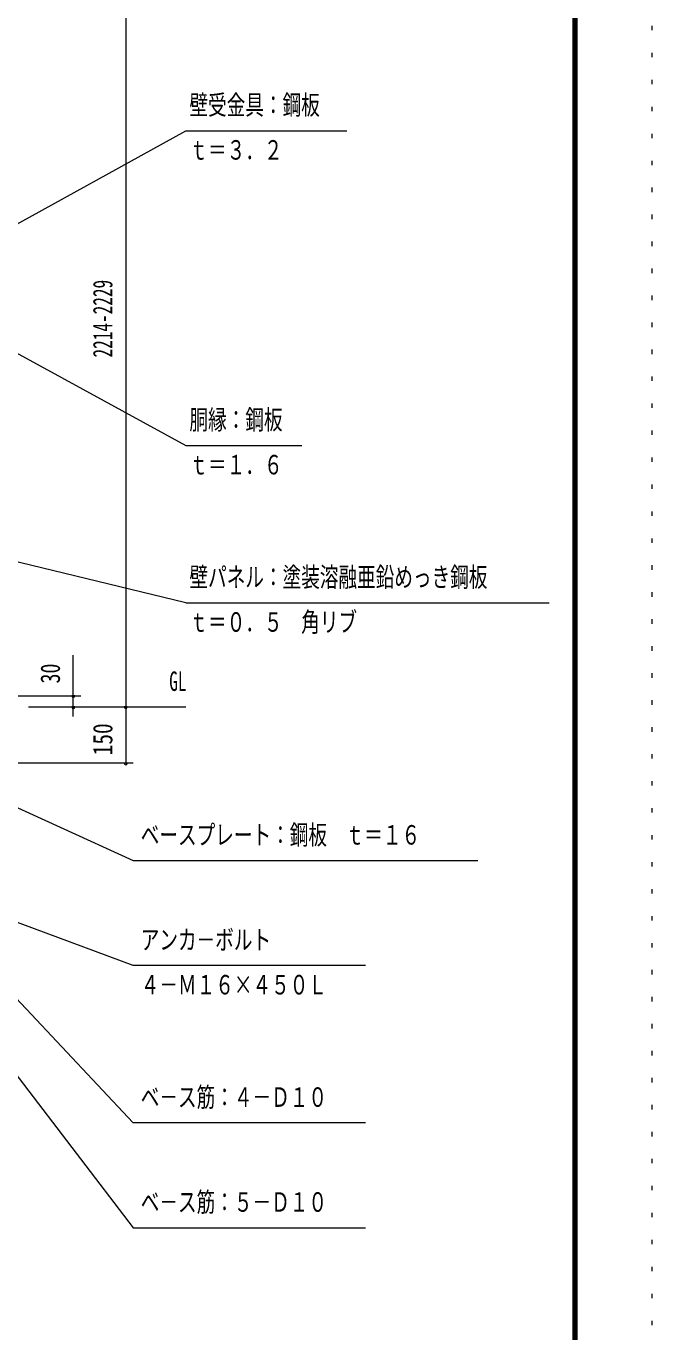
# Model space of a CAD drawing. Units: millimetres, scale not verified. Extents: x -26655 to 26659, y -10500 to 10500.
# Drawn here: x 22482 to 26659, y -3075 to 5638 of the extents above; entities that cross this region are included whole.
import ezdxf
from ezdxf.enums import TextEntityAlignment as Align

# ---------------------------------------------------------------- set-up
doc = ezdxf.new("R2010")
doc.units = ezdxf.units.MM
doc.header["$LTSCALE"] = 60
doc.linetypes.add('USER4', pattern=[3, 0.5, -2.5])
for name, color, linetype, lineweight in [('0-A_2-52DIM', 3, 'Continuous', 18), ('0-C_F-F1PAPER', 5, 'Continuous', 18), ('0-D_F-E_J_ADD', 5, 'USER4', 18)]:
    doc.layers.add(name, color=color, linetype=linetype, lineweight=lineweight)
doc.styles.add('ＭＳ ゴシック', font='')
doc.styles.get('ＭＳ ゴシック').set_extended_font_data('MS Gothic')

msp = doc.modelspace()

# ---------------------------------------------------------------- linework, layer by layer
at = {"layer": '0-A_2-52DIM'}
for p, q in [((23147.42, 6652.53), (23147.42, 719.93)), ((21621.71, 3875.22), (23547.42, 4939.93)), ((23547.42, 4939.93), (24622.42, 4939.93)), ((23547.42, 1789.93), (21071.14, 2390.96)), ((23547.42, 1789.93), (25972.42, 1789.93)), ((22797.41, 1032.16), (22797.41, 1439.93)), ((22122.41, 1169.93), (22847.41, 1169.93)), ((22807.41, 1169.93), (22787.41, 1169.93)), ((22497.41, 1094.93), (23547.42, 1094.93)), ((22807.41, 1094.93), (22787.41, 1094.93)), ((23157.42, 1094.93), (23137.42, 1094.93)), ((23197.41, 719.93), (22247.42, 719.93)), ((23157.42, 719.93), (23137.42, 719.93))]:
    msp.add_line(p, q, dxfattribs=at)
for points in [[(21744.69, 3823.93), (23547.42, 2839.93), (24322.42, 2839.93)], [(21733.48, 737.95), (23197.41, 69.93), (25497.41, 69.93)], [(24747.41, -630.07), (23197.41, -630.07), (21705.11, -76.73)], [(21673.54, -386.97), (23197.41, -2380.07), (24747.41, -2380.07)], [(24747.41, -1680.07), (23197.41, -1680.07), (22004.69, -411.39)]]:
    msp.add_lwpolyline(points, dxfattribs=at)
for centre in [(22797.41, 1169.93), (22797.41, 1094.93), (23147.42, 1094.93), (23147.42, 719.93)]:
    msp.add_arc(centre, 10, 180, 0, dxfattribs=at)
at = {"layer": '0-C_F-F1PAPER'}
for points in [[(26158.83, -10000), (-2541.17, -10000), (-2541.17, 10100), (26158.83, 10100)], [(26156.32, -9997.5), (26156.32, 10097.5), (-2538.67, 10097.5), (-2538.67, -9997.5)], [(26153.83, -9995), (26153.83, 10095), (-2536.17, 10095), (-2536.17, -9995)], [(26151.32, -9992.5), (-2533.67, -9992.5), (-2533.67, 10092.5), (26151.32, 10092.5)], [(26148.83, -9990), (26148.83, 10090), (-2531.17, 10090), (-2531.17, -9990)], [(26146.33, -9987.5), (-2528.67, -9987.5), (-2528.67, 10087.5), (26146.33, 10087.5)], [(26143.82, -9985), (26143.82, 10085), (-2526.17, 10085), (-2526.17, -9985)], [(26141.33, -9982.5), (-2523.67, -9982.5), (-2523.67, 10082.5), (26141.33, 10082.5)], [(26138.82, -9980), (-2521.17, -9980), (-2521.17, 10080), (26138.82, 10080)], [(26136.33, -9977.5), (-2518.67, -9977.5), (-2518.67, 10077.5), (26136.33, 10077.5)], [(26133.83, -9975), (26133.83, 10075), (-2516.17, 10075), (-2516.17, -9975)]]:
    msp.add_lwpolyline(points, close=True, dxfattribs=at)
at = {"layer": '0-D_F-E_J_ADD'}
msp.add_lwpolyline([(26658.83, -10500), (-3041.17, -10500), (-3041.17, 10500), (26658.83, 10500)], close=True, dxfattribs=at)

# ---------------------------------------------------------------- texts
at = {"layer": '0-A_2-52DIM', "color": 7, "style": 'ＭＳ ゴシック'}
for s, width, p in [('壁受金具：鋼板', 0.7, (23572.42, 5007.69)), ('ｔ＝３．２', 0.7, (23572.42, 4707.69)), ('胴縁：鋼板', 0.7, (23572.42, 2907.69)), ('ｔ＝１．６', 0.7, (23572.42, 2607.69)), ('壁パネル：塗装溶融亜鉛めっき鋼板', 0.7, (23572.42, 1857.69)), ('ｔ＝０．５\u3000角リブ', 0.7, (23572.42, 1557.69)), ('GL', 0.65, (23437.41, 1162.7)), ('GL', 0.65, (23437.42, 1162.7)), ('ベースプレート：鋼板\u3000ｔ＝１６', 0.7, (23247.41, 137.69)), ('アンカ－ボルト', 0.7, (23247.41, -562.3)), ('４－Ｍ１６×４５０Ｌ', 0.7, (23247.41, -862.31)), ('ベ－ス筋：４－Ｄ１０', 0.7, (23247.41, -1612.31)), ('ベ－ス筋：５－Ｄ１０', 0.7, (23247.41, -2312.3))]:
    msp.add_text(s, height=130.2, dxfattribs=dict(at, width=width)).set_placement(p, align=Align.BOTTOM_LEFT)
for s, width, p in [('2214-2229', 0.65, (23097.42, 3426.71)), ('30', 0.75, (22747.41, 1251.62)), ('150', 0.8, (23097.41, 772.94))]:
    msp.add_text(s, height=130.2, rotation=90, dxfattribs=dict(at, width=width)).set_placement(p, align=Align.BOTTOM_LEFT)

doc.saveas('drawing.dxf')
